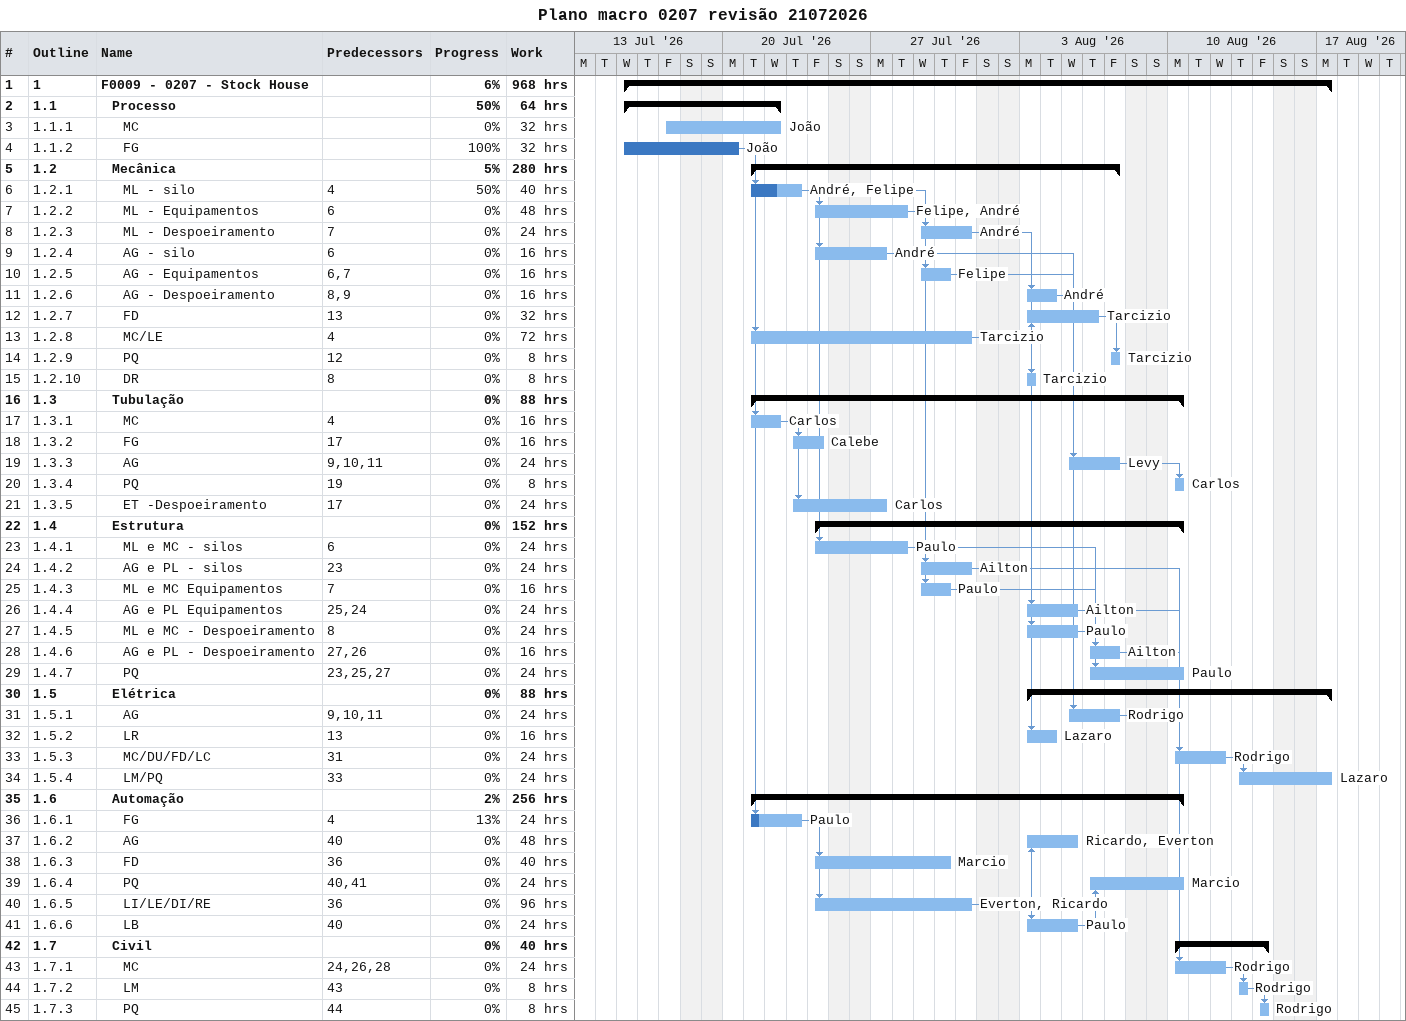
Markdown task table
Plano macro 0207 revisão 21072026

| ID | WBS | Task | Start | Finish | Predecessors | Resources | % complete | Work (h) |
|---|---|---|---|---|---|---|---|---|
| 1 | 1 | **F0009 - 0207 - Stock House** | 2026-07-15 | 2026-08-17 |  |  | 6 | 968 |
| 2 | 1.1 | **Processo** | 2026-07-15 | 2026-07-22 |  |  | 50 | 64 |
| 3 | 1.1.1 | MC | 2026-07-17 | 2026-07-22 |  | João | 0 | 32 |
| 4 | 1.1.2 | FG | 2026-07-15 | 2026-07-20 |  | João | 100 | 32 |
| 5 | 1.2 | **Mecânica** | 2026-07-21 | 2026-08-07 |  |  | 5 | 280 |
| 6 | 1.2.1 | ML - silo | 2026-07-21 | 2026-07-23 | 4 | André, Felipe | 50 | 40 |
| 7 | 1.2.2 | ML - Equipamentos | 2026-07-24 | 2026-07-28 | 6 | Felipe, André | 0 | 48 |
| 8 | 1.2.3 | ML - Despoeiramento | 2026-07-29 | 2026-07-31 | 7 | André | 0 | 24 |
| 9 | 1.2.4 | AG - silo | 2026-07-24 | 2026-07-27 | 6 | André | 0 | 16 |
| 10 | 1.2.5 | AG - Equipamentos | 2026-07-29 | 2026-07-30 | 6, 7 | Felipe | 0 | 16 |
| 11 | 1.2.6 | AG - Despoeiramento | 2026-08-03 | 2026-08-04 | 8, 9 | André | 0 | 16 |
| 12 | 1.2.7 | FD | 2026-08-03 | 2026-08-06 | 13 | Tarcizio | 0 | 32 |
| 13 | 1.2.8 | MC/LE | 2026-07-21 | 2026-07-31 | 4 | Tarcizio | 0 | 72 |
| 14 | 1.2.9 | PQ | 2026-08-07 | 2026-08-07 | 12 | Tarcizio | 0 | 8 |
| 15 | 1.2.10 | DR | 2026-08-03 | 2026-08-03 | 8 | Tarcizio | 0 | 8 |
| 16 | 1.3 | **Tubulação** | 2026-07-21 | 2026-08-10 |  |  | 0 | 88 |
| 17 | 1.3.1 | MC | 2026-07-21 | 2026-07-22 | 4 | Carlos | 0 | 16 |
| 18 | 1.3.2 | FG | 2026-07-23 | 2026-07-24 | 17 | Calebe | 0 | 16 |
| 19 | 1.3.3 | AG | 2026-08-05 | 2026-08-07 | 9, 10, 11 | Levy | 0 | 24 |
| 20 | 1.3.4 | PQ | 2026-08-10 | 2026-08-10 | 19 | Carlos | 0 | 8 |
| 21 | 1.3.5 | ET -Despoeiramento | 2026-07-23 | 2026-07-27 | 17 | Carlos | 0 | 24 |
| 22 | 1.4 | **Estrutura** | 2026-07-24 | 2026-08-10 |  |  | 0 | 152 |
| 23 | 1.4.1 | ML e MC - silos | 2026-07-24 | 2026-07-28 | 6 | Paulo | 0 | 24 |
| 24 | 1.4.2 | AG e PL - silos | 2026-07-29 | 2026-07-31 | 23 | Ailton | 0 | 24 |
| 25 | 1.4.3 | ML e MC Equipamentos | 2026-07-29 | 2026-07-30 | 7 | Paulo | 0 | 16 |
| 26 | 1.4.4 | AG e PL Equipamentos | 2026-08-03 | 2026-08-05 | 25, 24 | Ailton | 0 | 24 |
| 27 | 1.4.5 | ML e MC - Despoeiramento | 2026-08-03 | 2026-08-05 | 8 | Paulo | 0 | 24 |
| 28 | 1.4.6 | AG e PL - Despoeiramento | 2026-08-06 | 2026-08-07 | 27, 26 | Ailton | 0 | 16 |
| 29 | 1.4.7 | PQ | 2026-08-06 | 2026-08-10 | 23, 25, 27 | Paulo | 0 | 24 |
| 30 | 1.5 | **Elétrica** | 2026-08-03 | 2026-08-17 |  |  | 0 | 88 |
| 31 | 1.5.1 | AG | 2026-08-05 | 2026-08-07 | 9, 10, 11 | Rodrigo | 0 | 24 |
| 32 | 1.5.2 | LR | 2026-08-03 | 2026-08-04 | 13 | Lazaro | 0 | 16 |
| 33 | 1.5.3 | MC/DU/FD/LC | 2026-08-10 | 2026-08-12 | 31 | Rodrigo | 0 | 24 |
| 34 | 1.5.4 | LM/PQ | 2026-08-13 | 2026-08-17 | 33 | Lazaro | 0 | 24 |
| 35 | 1.6 | **Automação** | 2026-07-21 | 2026-08-10 |  |  | 2 | 256 |
| 36 | 1.6.1 | FG | 2026-07-21 | 2026-07-23 | 4 | Paulo | 13 | 24 |
| 37 | 1.6.2 | AG | 2026-08-03 | 2026-08-05 | 40 | Ricardo, Everton | 0 | 48 |
| 38 | 1.6.3 | FD | 2026-07-24 | 2026-07-30 | 36 | Marcio | 0 | 40 |
| 39 | 1.6.4 | PQ | 2026-08-06 | 2026-08-10 | 40, 41 | Marcio | 0 | 24 |
| 40 | 1.6.5 | LI/LE/DI/RE | 2026-07-24 | 2026-07-31 | 36 | Everton, Ricardo | 0 | 96 |
| 41 | 1.6.6 | LB | 2026-08-03 | 2026-08-05 | 40 | Paulo | 0 | 24 |
| 42 | 1.7 | **Civil** | 2026-08-10 | 2026-08-14 |  |  | 0 | 40 |
| 43 | 1.7.1 | MC | 2026-08-10 | 2026-08-12 | 24, 26, 28 | Rodrigo | 0 | 24 |
| 44 | 1.7.2 | LM | 2026-08-13 | 2026-08-13 | 43 | Rodrigo | 0 | 8 |
| 45 | 1.7.3 | PQ | 2026-08-14 | 2026-08-14 | 44 | Rodrigo | 0 | 8 |
